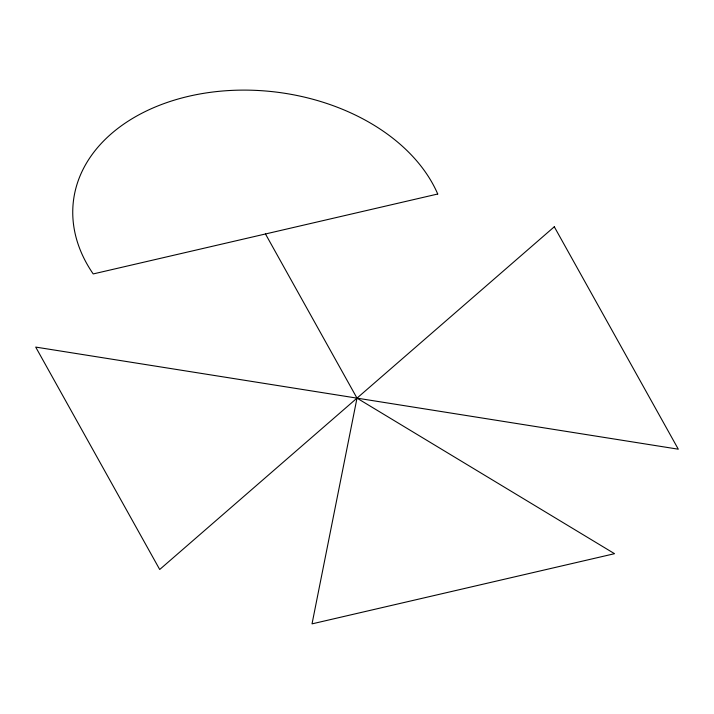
<?xml version="1.0" encoding="UTF-8"?>
<svg xmlns="http://www.w3.org/2000/svg" width="714" height="714" viewBox="0 0 714 714"><rect width="100%" height="100%" fill="white"/><g stroke="black" fill="none" stroke-linecap="round" stroke-linejoin="round"><path stroke-width="1.07" d="M357 398.135L312.027 623.866L614.54 553.689L357 398.135L265.474 233.969M554.296 226.775L159.704 569.495L35.7 347.084L678.3 449.195L554.296 226.775M437.736 194.012L93.213 273.935A187.487 132.34 6.8 0 1 188.71 96.283A187.487 132.34 6.8 0 1 437.736 194.012"/></g></svg>
